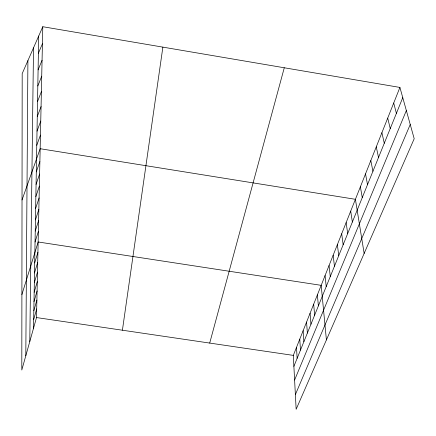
<?xml version="1.0" encoding="UTF-8"?>
<svg xmlns="http://www.w3.org/2000/svg" width="436" height="436" viewBox="0 0 436 436"><rect width="100%" height="100%" fill="white"/><g stroke="black" fill="none" stroke-linecap="round" stroke-linejoin="round"><path stroke-width="0.65" d="M25.806 355.749L27.909 60.588M29.79 341.546L33.518 47.829M33.523 328.232L38.695 36.041M42.788 26.716L22.187 73.619L21.8 370.033L36.515 317.566L42.788 26.716L399.916 87.429L414.2 138.724L296.148 409.284L293.308 355.389L399.916 87.429M122.407 330.221L162.873 47.132M209.705 343.078L284.277 67.771M33.676 319.583L36.7 308.911M33.834 310.721L36.891 300.044M33.992 301.636L37.087 290.959M34.161 292.327L37.289 281.651M34.33 282.779L37.496 272.108M34.498 272.98L37.709 262.319M34.678 262.924L37.921 252.281M21.898 294.583L38.145 241.975L321.179 285.335L326.411 339.927M35.049 242.007L38.373 231.402M35.24 231.124L38.608 220.54M35.441 219.935L38.848 209.384M35.643 208.43L39.093 197.922M35.85 196.603L39.349 186.134M36.068 184.428L39.611 174.019M36.292 171.904L39.878 161.549M22.023 199.982L40.156 148.72L355.405 199.306L364.147 253.441M36.76 145.308L40.45 135.1M37.011 131.176L40.755 121.055M37.267 116.592L41.066 106.575M37.534 101.534L41.387 91.625M37.812 85.974L41.72 76.191M293.886 366.354L402.76 97.648M38.096 69.891L42.063 60.244M294.605 380.039L406.352 110.548M38.39 53.257L42.423 43.764M295.374 394.624L410.238 124.5M36.515 317.566L293.308 355.389M393.713 103.016L396.395 113.355M387.713 118.102L390.242 128.549M381.903 132.708L384.28 143.253M376.273 146.856L378.513 157.489M370.813 160.573L372.927 171.283M365.521 173.877L367.51 184.646M360.387 186.782L362.256 197.612M350.708 211.117L352.359 222.038M346.14 222.6L347.694 233.554M341.693 233.772L343.154 244.754M337.371 244.64L338.745 255.643M333.159 255.218L334.45 266.243M329.06 265.524L330.27 276.555M325.071 275.557L326.204 286.599M317.386 294.867L318.378 305.914M313.691 304.159L314.612 315.206M310.083 313.222L310.944 324.264M306.568 322.068L307.364 333.099M303.134 330.701L303.87 341.715M299.777 339.126L300.464 350.13M296.507 347.356L297.134 358.338"/></g></svg>
